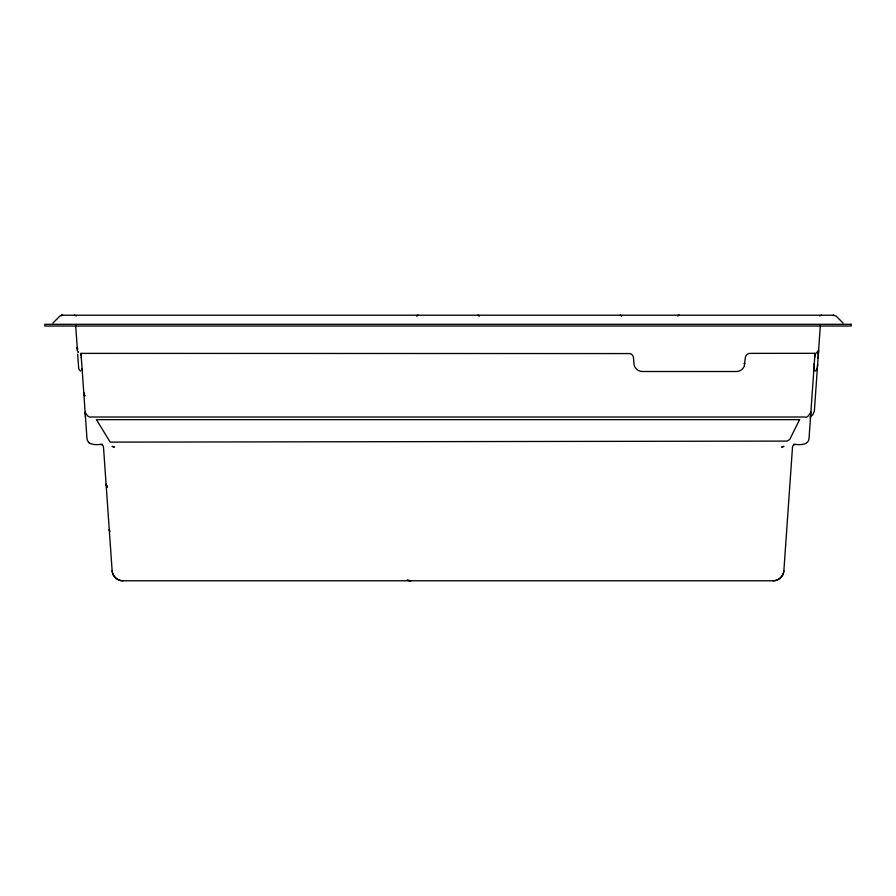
<?xml version="1.0" encoding="UTF-8"?>
<svg xmlns="http://www.w3.org/2000/svg" width="896" height="896" viewBox="0 0 896 896"><rect width="100%" height="100%" fill="white"/><g stroke="black" fill="none" stroke-linecap="round" stroke-linejoin="round"><path stroke-width="1.34" d="M630.078 353.573A5.13 5.118 0.3 0 1 633.45 357.291L633.954 363.574A8.534 8.512 -2.8 0 0 635.23 367.506A8.523 8.501 2.6 0 0 642.466 371.504L736.378 371.515A8.523 8.501 -2.7 0 0 744.262 366.218L745.27 358.075A5.13 5.118 4.4 0 1 746.581 355.006A5.13 5.107 -2.1 0 1 749.582 353.371L814.99 353.315L814.946 353.92M815.584 371.09L817.387 367.741M814.912 354.402L814.71 357.291M817.421 367.248L817.466 366.643M810.432 418.376L810.522 417.122M810.69 414.826L810.757 413.806M810.824 412.922C811.653 408.744 808.573 419.272 804.698 417.01L91.302 417.01C87.786 418.678 84.594 410.67 85.131 412.194M813.725 371.403L813.837 369.701M813.915 368.693L814.083 366.218M814.173 364.896L814.274 363.574M817.51 365.938L817.622 364.358M818.07 358.075L818.16 356.765M818.25 355.432L818.619 350.134L816.334 353.125M100.643 444.304L102.749 445.234L103.488 446.947L112.134 570.741C112.414 576.229 117.421 580.888 122.92 580.787L773.08 580.787C778.579 580.888 783.586 576.229 783.866 570.741L792.512 446.947L793.251 445.234L795.357 444.304M814.99 353.315L809.032 438.48C808.371 445.939 798.549 444.707 793.531 444.304M818.339 354.144L818.429 352.957M820.333 325.618L814.352 411.186L812.739 414.949L810.163 416.662M783.866 570.741C783.563 576.229 778.579 580.877 773.08 580.787M52.954 322.974L59.931 316.075L62.642 315.213L833.392 315.213L836.069 316.075L843.046 322.974M416.595 315.952L418.275 315.213L416.819 315.739M819.784 315.952L821.475 315.213M81.178 355.712L81.021 353.371L630.078 353.573M102.469 444.304C97.451 444.707 87.629 445.939 86.968 438.48L81.021 353.371M744.038 363.518L744.89 363.574M122.92 580.787C117.421 580.877 112.437 576.229 112.134 570.741M833.392 315.213L834.109 315.269M74.525 315.213L76.216 315.952M407.523 580.306L410.715 580.787L407.053 580.149M80.416 371.09L78.736 368.894L77.661 354.144M479.181 315.739L477.725 315.213L479.405 315.952M621.69 315.784L620.178 315.213L621.824 315.918M88.581 442.254L89.342 442.96M78.254 352.195L77.907 351.747L78.456 352.397M84.806 396.01L83.787 392.986L84.526 395.55L83.877 393.68M107.094 486.998L106.31 485.285L107.173 487.122M84.762 395.931L83.787 392.986M107.05 486.92L106.075 483.974M106.814 486.539L106.232 485.016M77.19 347.502L77.571 349.238M77.213 347.693L77.571 349.104M109.312 529.995L109.749 531.518L109.256 529.48M75.667 325.618L77.47 350.706M77.381 350.134L77.302 349.07M82.219 370.507L82.085 368.682M81.29 357.28L81.346 358.075M85.176 412.922L85.31 414.826M85.389 415.934L85.478 417.133M799.568 419.653L789.734 439.488L787.013 441.101L110.208 442.12L96.432 419.653L799.568 419.653M677.611 315.694L679.022 315.213L677.611 315.694M783.731 446.454L781.738 446.947L783.731 446.454M61.981 315.258L61.208 315.437L61.981 315.258M62.608 315.213L61.891 315.269L62.642 315.213M851.2 324.307L44.8 324.307L44.8 326.021L851.2 326.021L851.2 324.307M114.262 446.947L112.269 446.454L114.262 446.947"/></g></svg>
